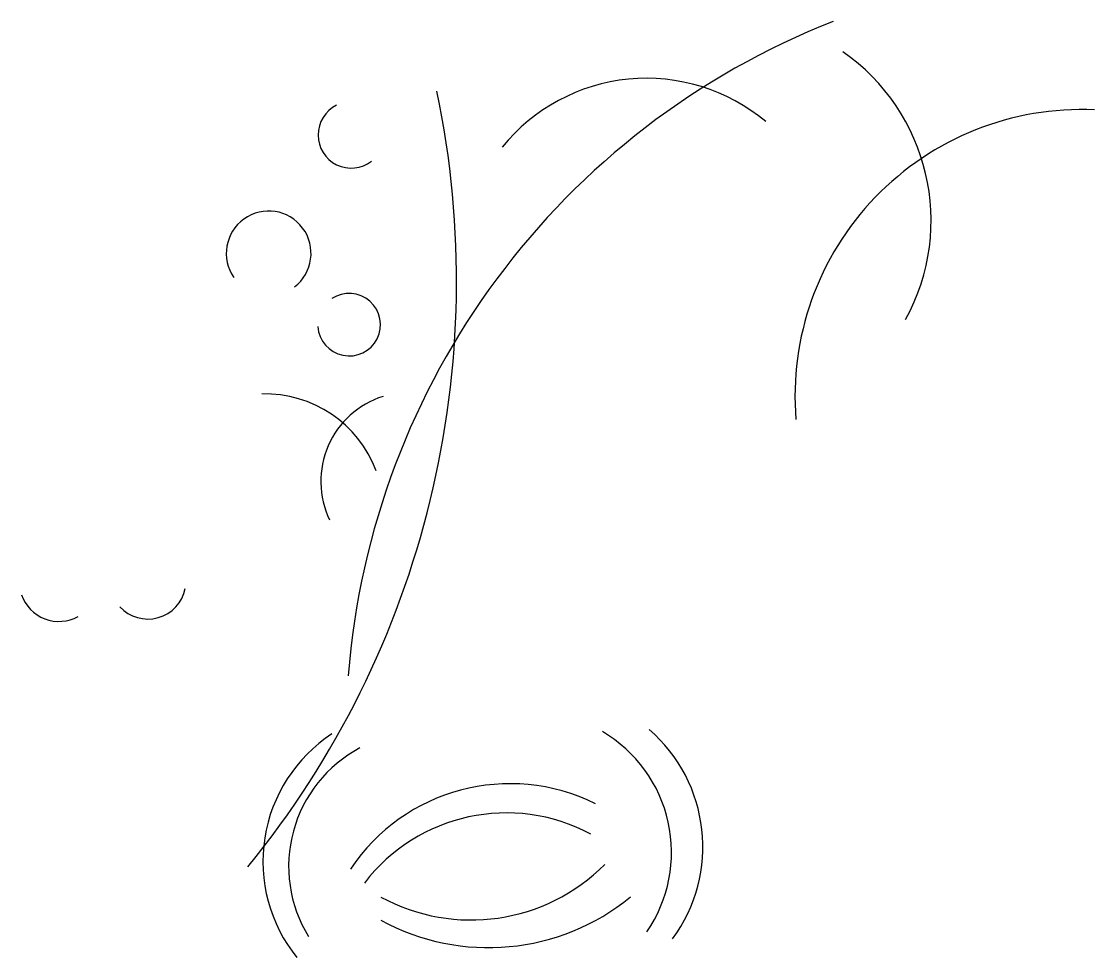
# Model space of a CAD drawing. Header units: inches. Extents: x -4239 to -2864, y -2451 to -1251.
import ezdxf

# ---------------------------------------------------------------- set-up
doc = ezdxf.new("R2010")
doc.units = ezdxf.units.IN
doc.header["$MEASUREMENT"] = 0

msp = doc.modelspace()

# ---------------------------------------------------------------- linework, layer by layer
for centre, radius, start, end in [((-2839.7, -2166.8), 983.3, 111.3868, 175.518), ((-3336.4, -1506.4), 263.4, 331.2079, 55.2533), ((-3437.7, -1561.9), 237.8, 50.0409, 141.0636), ((-4868.2, -1584.2), 1187.1, 320.7852, 11.8354), ((-3816.1, -1396.7), 42.5, 116.3659, 307.7169), ((-2880.1, -1731.5), 367.3, 87.4137, 184.7013), ((-3921.9, -1548.5), 54.3, 307.6238, 214.9079), ((-3818.8, -1639.9), 40.1, 183.3534, 123.4525), ((-3926.3, -1880.6), 151.9, 20.5544, 91.6016), ((-3741, -1840.7), 114.1, 107.4008, 205.6227), ((-4076.8, -1968.2), 49, 222.8628, 348.4), ((-4190.6, -1969.3), 51, 199.3602, 298.8677), ((-3564.5, -2309.1), 198.9, 323.5486, 49.1494), ((-3733.9, -2328.1), 195.4, 123.1979, 219.0164), ((-3585.2, -2316.4), 179.6, 325.4184, 59.5319), ((-3724.4, -2334.3), 171.9, 117.9877, 211.5813), ((-3612.7, -2473.8), 245.5, 63.4915, 146.3315), ((-3617.3, -2494.7), 228.9, 61.8104, 142.588), ((-3662.5, -2161.3), 241.7, 241.4189, 315.1526), ((-3640.4, -2150.4), 288, 241.4379, 309.2257)]:
    msp.add_arc(centre, radius, start, end)

doc.saveas('drawing.dxf')
